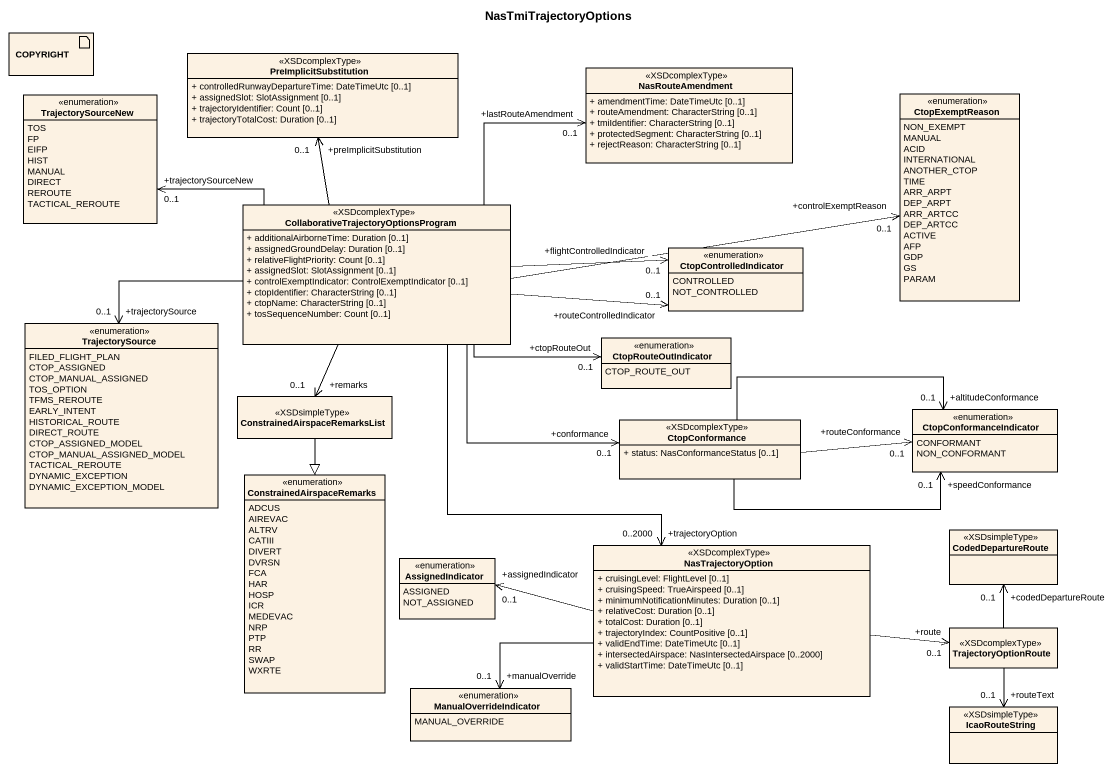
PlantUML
@startuml
title NasTmiTrajectoryOptions
allowmixing
hide circle
hide empty members
skinparam classAttributeIconSize 0
artifact COPYRIGHT #FCF2E3
class PreImplicitSubstitution <<XSDcomplexType>> {
  + controlledRunwayDepartureTime: DateTimeUtc [0..1]
  + assignedSlot: SlotAssignment [0..1]
  + trajectoryIdentifier: Count [0..1]
  + trajectoryTotalCost: Duration [0..1]
}
class NasRouteAmendment <<XSDcomplexType>> {
  + amendmentTime: DateTimeUtc [0..1]
  + routeAmendment: CharacterString [0..1]
  + tmiIdentifier: CharacterString [0..1]
  + protectedSegment: CharacterString [0..1]
  + rejectReason: CharacterString [0..1]
}
enum TrajectorySourceNew {
  TOS
  FP
  EIFP
  HIST
  MANUAL
  DIRECT
  REROUTE
  TACTICAL_REROUTE
}
enum CtopExemptReason {
  NON_EXEMPT
  MANUAL
  ACID
  INTERNATIONAL
  ANOTHER_CTOP
  TIME
  ARR_ARPT
  DEP_ARPT
  ARR_ARTCC
  DEP_ARTCC
  ACTIVE
  AFP
  GDP
  GS
  PARAM
}
class "CollaborativeTrajectoryOptionsProgram" as CollaborativeTrajectoryOptio <<XSDcomplexType>> {
  + additionalAirborneTime: Duration [0..1]
  + assignedGroundDelay: Duration [0..1]
  + relativeFlightPriority: Count [0..1]
  + assignedSlot: SlotAssignment [0..1]
  + controlExemptIndicator: ControlExemptIndicator [0..1]
  + ctopIdentifier: CharacterString [0..1]
  + ctopName: CharacterString [0..1]
  + tosSequenceNumber: Count [0..1]
}
enum CtopControlledIndicator {
  CONTROLLED
  NOT_CONTROLLED
}
enum TrajectorySource {
  FILED_FLIGHT_PLAN
  CTOP_ASSIGNED
  CTOP_MANUAL_ASSIGNED
  TOS_OPTION
  TFMS_REROUTE
  EARLY_INTENT
  HISTORICAL_ROUTE
  DIRECT_ROUTE
  CTOP_ASSIGNED_MODEL
  CTOP_MANUAL_ASSIGNED_MODEL
  TACTICAL_REROUTE
  DYNAMIC_EXCEPTION
  DYNAMIC_EXCEPTION_MODEL
}
enum CtopRouteOutIndicator {
  CTOP_ROUTE_OUT
}
class "ConstrainedAirspaceRemarksList" as ConstrainedAirspaceRemarksLi <<XSDsimpleType>>
class CtopConformance <<XSDcomplexType>> {
  + status: NasConformanceStatus [0..1]
}
enum CtopConformanceIndicator {
  CONFORMANT
  NON_CONFORMANT
}
enum ConstrainedAirspaceRemarks {
  ADCUS
  AIREVAC
  ALTRV
  CATIII
  DIVERT
  DVRSN
  FCA
  HAR
  HOSP
  ICR
  MEDEVAC
  NRP
  PTP
  RR
  SWAP
  WXRTE
}
class CodedDepartureRoute <<XSDsimpleType>>
enum AssignedIndicator {
  ASSIGNED
  NOT_ASSIGNED
}
class NasTrajectoryOption <<XSDcomplexType>> {
  + cruisingLevel: FlightLevel [0..1]
  + cruisingSpeed: TrueAirspeed [0..1]
  + minimumNotificationMinutes: Duration [0..1]
  + relativeCost: Duration [0..1]
  + totalCost: Duration [0..1]
  + trajectoryIndex: CountPositive [0..1]
  + validEndTime: DateTimeUtc [0..1]
  + intersectedAirspace: NasIntersectedAirspace [0..2000]
  + validStartTime: DateTimeUtc [0..1]
}
class TrajectoryOptionRoute <<XSDcomplexType>>
enum ManualOverrideIndicator {
  MANUAL_OVERRIDE
}
class IcaoRouteString <<XSDsimpleType>>
CollaborativeTrajectoryOptio -up-> "+preImplicitSubstitution\n0..1" PreImplicitSubstitution
CollaborativeTrajectoryOptio -right-> "+lastRouteAmendment\n0..1" NasRouteAmendment
CollaborativeTrajectoryOptio -left-> "+trajectorySourceNew\n0..1" TrajectorySourceNew
CollaborativeTrajectoryOptio -right-> "+controlExemptReason\n0..1" CtopExemptReason
CollaborativeTrajectoryOptio -right-> "+flightControlledIndicator\n0..1" CtopControlledIndicator
CollaborativeTrajectoryOptio -right-> "+routeControlledIndicator\n0..1" CtopControlledIndicator
CollaborativeTrajectoryOptio -left-> "+trajectorySource\n0..1" TrajectorySource
CollaborativeTrajectoryOptio -right-> "+ctopRouteOut\n0..1" CtopRouteOutIndicator
CollaborativeTrajectoryOptio --> "+remarks\n0..1" ConstrainedAirspaceRemarksLi
CollaborativeTrajectoryOptio -right-> "+conformance\n0..1" CtopConformance
CollaborativeTrajectoryOptio --> "+trajectoryOption\n0..2000" NasTrajectoryOption
ConstrainedAirspaceRemarksLi --|> ConstrainedAirspaceRemarks
CtopConformance -right-> "+altitudeConformance\n0..1" CtopConformanceIndicator
CtopConformance -right-> "+routeConformance\n0..1" CtopConformanceIndicator
CtopConformance -right-> "+speedConformance\n0..1" CtopConformanceIndicator
NasTrajectoryOption -left-> "+assignedIndicator\n0..1" AssignedIndicator
NasTrajectoryOption -right-> "+route\n0..1" TrajectoryOptionRoute
NasTrajectoryOption -left-> "+manualOverride\n0..1" ManualOverrideIndicator
TrajectoryOptionRoute -up-> "+codedDepartureRoute\n0..1" CodedDepartureRoute
TrajectoryOptionRoute --> "+routeText\n0..1" IcaoRouteString
@enduml
